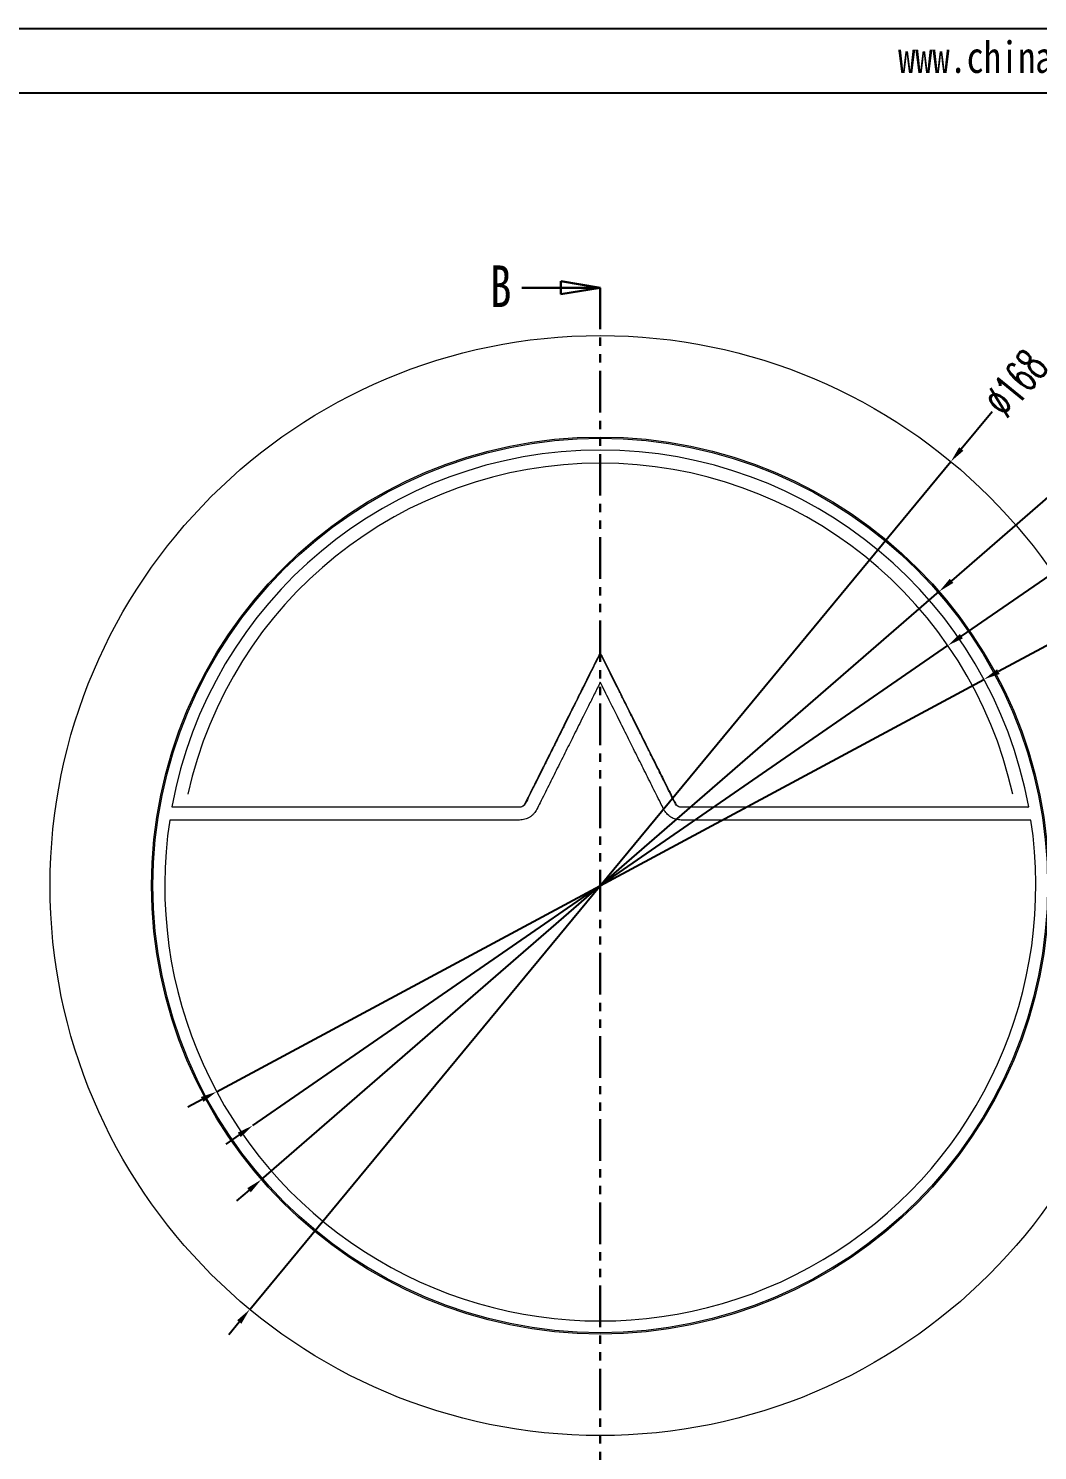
# Model space of a CAD drawing. Header units: inches. Extents: x 2104 to 3832, y 410 to 823.
# Drawn here: x 2224.9 to 2378.9, y 605.5 to 822.7 of the extents above; entities that cross this region are included whole.
import ezdxf

# ---------------------------------------------------------------- set-up
doc = ezdxf.new("R2010")
doc.units = ezdxf.units.IN
doc.linetypes.add('PHANTOM', pattern=[12.7, 6.35, -1.27, 1.27, -1.27, 1.27, -1.27])
doc.layers.add('文字', color=81, linetype='Continuous')
doc.styles.add('SLDTEXTSTYLE0', font='TXT', dxfattribs={"width": 0.75})
doc.styles.add('SLDTEXTSTYLE2', font='TXT', dxfattribs={"width": 0.6, "bigfont": 'bigfont'})
doc.styles.add('宋体', font='', dxfattribs={"width": 0.8, "height": 3.5})
doc.styles.get('宋体').set_extended_font_data('SimSun')
doc.dimstyles.new('5', dxfattribs={"dimtxt": 5, "dimasz": 2.5, "dimexe": 1.25, "dimexo": 0.625, "dimtad": 0, "dimzin": 12, "dimtxsty": 'SLDTEXTSTYLE2', "dimcen": 2.5, "dimclrd": 3, "dimclre": 3, "dimclrt": 256, "dimadec": 0, "dimazin": 0, "dimtfac": 1, "dimtmove": 0, "dimatfit": 3, "dimfxl": 1, "dimarcsym": 0})

# ---------------------------------------------------------------- blocks, each defined once
blk = doc.blocks.new('_CLOSED')
at = {"color": 0, "linetype": 'ByBlock', "lineweight": -2}
for p, q in [((-1, 0.166667), (0, 0)), ((-1, 0.166667), (-1, -0.166667)), ((0, 0), (-1, -0.166667)), ((0, 0), (-1, 0))]:
    blk.add_line(p, q, dxfattribs=at)
blk = doc.blocks.new('*D141')
at = {"color": 3, "lineweight": -2}
for p, q in [((2371.99, 764.12), (2367.28, 758.42)), ((2258.64, 627.02), (2365.68, 756.5)), ((2257.04, 625.09), (2255.45, 623.16))]:
    blk.add_line(p, q, dxfattribs=at)
at = {"color": 3}
for points in [[(2366.95, 758.69), (2367.6, 758.16), (2365.68, 756.5)], [(2256.72, 625.36), (2257.36, 624.83), (2258.64, 627.02)]]:
    blk.add_solid(points, dxfattribs=at)
at = {"layer": 'Defpoints', "color": 0}
for p in [(2365.68, 756.5), (2258.64, 627.02)]:
    blk.add_point(p, dxfattribs=at)
at = {"insert": (2375.57, 768.46), "char_height": 5, "attachment_point": 5, "rotation": 50.418, "style": 'SLDTEXTSTYLE2'}
blk.add_mtext('∅168', dxfattribs=at)
blk = doc.blocks.new('*D145')
at = {"color": 3, "lineweight": -2}
for p, q in [((2380.86, 751.37), (2365.78, 738.29)), ((2260.42, 646.86), (2363.9, 736.65)), ((2258.53, 645.23), (2256.64, 643.59))]:
    blk.add_line(p, q, dxfattribs=at)
at = {"color": 3}
for points in [[(2365.51, 738.6), (2366.06, 737.98), (2363.9, 736.65)], [(2258.26, 645.54), (2258.81, 644.91), (2260.42, 646.86)]]:
    blk.add_solid(points, dxfattribs=at)
at = {"layer": 'Defpoints', "color": 0}
for p in [(2363.9, 736.65), (2260.42, 646.86)]:
    blk.add_point(p, dxfattribs=at)
at = {"insert": (2385.11, 755.06), "char_height": 5, "attachment_point": 5, "rotation": 40.9489, "style": 'SLDTEXTSTYLE2'}
blk.add_mtext('∅137', dxfattribs=at)
blk = doc.blocks.new('*D146')
at = {"color": 3, "lineweight": -2}
for p, q in [((2385.5, 742.43), (2367.28, 729.84)), ((2259.09, 655.1), (2365.23, 728.42)), ((2257.04, 653.68), (2254.98, 652.25))]:
    blk.add_line(p, q, dxfattribs=at)
at = {"color": 3}
for points in [[(2367.05, 730.18), (2367.52, 729.5), (2365.23, 728.42)], [(2256.8, 654.02), (2257.27, 653.33), (2259.09, 655.1)]]:
    blk.add_solid(points, dxfattribs=at)
at = {"layer": 'Defpoints', "color": 0}
for p in [(2365.23, 728.42), (2259.09, 655.1)]:
    blk.add_point(p, dxfattribs=at)
at = {"insert": (2390.13, 745.63), "char_height": 5, "attachment_point": 5, "rotation": 34.6392, "style": 'SLDTEXTSTYLE2'}
blk.add_mtext('∅129', dxfattribs=at)
blk = doc.blocks.new('*D147')
at = {"color": 3, "lineweight": -2}
for p, q in [((2389.83, 733.51), (2372.94, 724.43)), ((2253.58, 660.27), (2370.73, 723.24)), ((2251.38, 659.09), (2249.18, 657.91))]:
    blk.add_line(p, q, dxfattribs=at)
at = {"color": 3}
for points in [[(2372.74, 724.79), (2373.13, 724.06), (2370.73, 723.24)], [(2251.18, 659.46), (2251.58, 658.72), (2253.58, 660.27)]]:
    blk.add_solid(points, dxfattribs=at)
at = {"layer": 'Defpoints', "color": 0}
for p in [(2370.73, 723.24), (2253.58, 660.27)]:
    blk.add_point(p, dxfattribs=at)
at = {"insert": (2394.79, 736.17), "char_height": 5, "attachment_point": 5, "rotation": 28.258, "style": 'SLDTEXTSTYLE2'}
blk.add_mtext('∅133', dxfattribs=at)

msp = doc.modelspace()

# ---------------------------------------------------------------- linework, layer by layer
for p, q in [((2104.15, 822.657), (2688.052, 822.657)), ((2119.259, 812.827), (2678.222, 812.827))]:
    msp.add_line(p, q)
at = {"color": 7, "linetype": 'Continuous', "lineweight": 30}
msp.add_line((2300.159, 783.057), (2312.159, 783.057), dxfattribs=at)
at = {"color": 1, "linetype": 'PHANTOM', "lineweight": 30}
msp.add_line((2312.159, 783.057), (2312.159, 599.575), dxfattribs=at)
at = {"color": 7, "linetype": 'Continuous', "lineweight": 15}
for p, q in [((2312.159, 727.221), (2312.159, 727.298)), ((2246.923, 703.726), (2246.751, 703.758)), ((2377.395, 703.726), (2377.567, 703.758))]:
    msp.add_line(p, q, dxfattribs=at)
at = {"color": 7, "linetype": 'Continuous', "lineweight": 15, "flags": 128}
for points in [[(2299.834, 703.724), (2299.826, 703.733), (2299.818, 703.741), (2299.81, 703.749), (2299.802, 703.758)], [(2300.698, 704.312), (2300.706, 704.304), (2300.715, 704.296), (2300.723, 704.288), (2300.731, 704.279)], [(2323.587, 704.279), (2323.595, 704.288), (2323.603, 704.296), (2323.612, 704.304), (2323.62, 704.312)], [(2324.516, 703.758), (2324.508, 703.749), (2324.5, 703.741), (2324.492, 703.733), (2324.484, 703.724)]]:
    msp.add_lwpolyline(points, dxfattribs=at)
at = {"color": 7, "linetype": 'Continuous', "lineweight": 15}
for radius in [84, 68.5, 68.298]:
    msp.add_circle((2312.159, 691.758), radius, dxfattribs=at)
for radius, start, end in [(66.5, 10.39604, 169.60396), (64.499, 12.51003, 167.48997), (66.5, 171.35129, 8.64871)]:
    msp.add_arc((2312.159, 691.758), radius, start, end, dxfattribs=at)
for points, knots in [([(2300.698, 704.312), (2300.913, 704.743), (2301.346, 705.611), (2302.003, 706.928), (2302.675, 708.277), (2303.369, 709.67), (2304.089, 711.113), (2305.068, 713.076), (2306.275, 715.496), (2307.741, 718.439), (2309.188, 721.339), (2310.674, 724.321), (2311.65, 726.279), (2312.159, 727.298)], [0, 0, 0, 0, 0.05607752, 0.1131783, 0.17169102, 0.23192914, 0.29474253, 0.35994152, 0.48795157, 0.61050033, 0.7439767, 0.86671663, 1, 1, 1, 1]), ([(2312.159, 727.221), (2311.632, 726.163), (2311.124, 725.146), (2310.393, 723.68), (2310.155, 723.201), (2309.804, 722.498), (2309.689, 722.266), (2309.517, 721.922), (2309.46, 721.807), (2309.376, 721.637), (2309.347, 721.581), (2309.305, 721.496), (2309.291, 721.468), (2309.27, 721.425), (2309.263, 721.411), (2309.253, 721.39), (2309.249, 721.383), (2309.242, 721.369), (2309.239, 721.363), (2308.981, 720.845), (2308.732, 720.345), (2308.366, 719.611), (2308.246, 719.369), (2308.067, 719.01), (2308.007, 718.891), (2307.919, 718.713), (2307.889, 718.654), (2307.845, 718.566), (2307.831, 718.537), (2307.809, 718.493), (2307.801, 718.478), (2307.79, 718.456), (2307.787, 718.449), (2307.78, 718.434), (2307.776, 718.427), (2307.518, 717.909), (2307.269, 717.409), (2306.903, 716.675), (2306.782, 716.432), (2306.603, 716.073), (2306.544, 715.954), (2306.456, 715.776), (2306.426, 715.717), (2306.382, 715.629), (2306.367, 715.599), (2306.345, 715.555), (2306.338, 715.54), (2306.327, 715.518), (2306.324, 715.511), (2306.316, 715.496), (2306.313, 715.49), (2306.055, 714.972), (2305.806, 714.472), (2305.44, 713.738), (2305.32, 713.495), (2305.14, 713.136), (2305.081, 713.016), (2304.992, 712.838), (2304.963, 712.779), (2304.919, 712.69), (2304.904, 712.661), (2304.882, 712.617), (2304.875, 712.602), (2304.864, 712.58), (2304.86, 712.573), (2304.853, 712.558), (2304.849, 712.551), (2304.592, 712.035), (2304.344, 711.536), (2303.978, 710.801), (2303.857, 710.559), (2303.678, 710.198), (2303.618, 710.079), (2303.529, 709.9), (2303.5, 709.841), (2303.456, 709.752), (2303.441, 709.722), (2303.419, 709.678), (2303.411, 709.663), (2303.4, 709.641), (2303.397, 709.633), (2303.389, 709.619), (2303.386, 709.612), (2303.13, 709.098), (2302.883, 708.601), (2302.517, 707.867), (2302.396, 707.624), (2302.216, 707.262), (2302.156, 707.142), (2302.067, 706.962), (2302.037, 706.902), (2301.993, 706.813), (2301.978, 706.783), (2301.956, 706.738), (2301.948, 706.723), (2301.933, 706.694), (2301.926, 706.679), (2301.515, 705.853), (2301.121, 705.062), (2300.731, 704.279)], [0.02397217, 0.02397217, 0.02397217, 0.02397217, 0.14897217, 0.14897217, 0.21147217, 0.21147217, 0.24272217, 0.24272217, 0.25834717, 0.25834717, 0.26615967, 0.26615967, 0.27006592, 0.27006592, 0.27201905, 0.27201905, 0.27299561, 0.27299561, 0.27397217, 0.27397217, 0.33647217, 0.33647217, 0.36772217, 0.36772217, 0.38334717, 0.38334717, 0.39115967, 0.39115967, 0.39506592, 0.39506592, 0.39701905, 0.39701905, 0.39799561, 0.39799561, 0.39897217, 0.39897217, 0.46147217, 0.46147217, 0.49272217, 0.49272217, 0.50834717, 0.50834717, 0.51615967, 0.51615967, 0.52006592, 0.52006592, 0.52201905, 0.52201905, 0.52299561, 0.52299561, 0.52397217, 0.52397217, 0.58647217, 0.58647217, 0.61772217, 0.61772217, 0.63334717, 0.63334717, 0.64115967, 0.64115967, 0.64506592, 0.64506592, 0.64701905, 0.64701905, 0.64799561, 0.64799561, 0.64897217, 0.64897217, 0.71147217, 0.71147217, 0.74272217, 0.74272217, 0.75834717, 0.75834717, 0.76615967, 0.76615967, 0.77006592, 0.77006592, 0.77201905, 0.77201905, 0.77299561, 0.77299561, 0.77397217, 0.77397217, 0.83647217, 0.83647217, 0.86772217, 0.86772217, 0.88334717, 0.88334717, 0.89115967, 0.89115967, 0.89506592, 0.89506592, 0.89701905, 0.89701905, 0.89897217, 0.89897217, 1, 1, 1, 1]), ([(2312.159, 727.298), (2312.418, 726.778), (2312.927, 725.759), (2313.674, 724.26), (2314.392, 722.82), (2315.369, 720.859), (2316.577, 718.439), (2318.043, 715.496), (2319.25, 713.076), (2320.229, 711.113), (2321.173, 709.221), (2322.299, 706.96), (2323.187, 705.181), (2323.62, 704.312)], [0, 0, 0, 0, 0.0679749, 0.1332843, 0.1959574, 0.2560249, 0.3894991, 0.5120461, 0.640058, 0.7052569, 0.7680703, 0.8868214, 1, 1, 1, 1]), ([(2323.587, 704.279), (2323.438, 704.578), (2323.289, 704.877), (2323.017, 705.424), (2322.894, 705.67), (2322.71, 706.041), (2322.648, 706.165), (2322.555, 706.351), (2322.524, 706.414), (2322.477, 706.507), (2322.462, 706.539), (2322.438, 706.586), (2322.431, 706.601), (2322.415, 706.633), (2322.407, 706.649), (2322.162, 707.14), (2321.922, 707.622), (2321.557, 708.356), (2321.434, 708.603), (2321.248, 708.976), (2321.186, 709.101), (2321.093, 709.289), (2321.061, 709.352), (2321.014, 709.446), (2320.999, 709.477), (2320.975, 709.525), (2320.967, 709.541), (2320.956, 709.564), (2320.952, 709.572), (2320.944, 709.588), (2320.94, 709.596), (2320.701, 710.076), (2320.462, 710.556), (2320.096, 711.291), (2319.973, 711.538), (2319.787, 711.912), (2319.724, 712.037), (2319.63, 712.226), (2319.599, 712.289), (2319.552, 712.384), (2319.536, 712.416), (2319.512, 712.464), (2319.504, 712.479), (2319.492, 712.503), (2319.488, 712.511), (2319.48, 712.527), (2319.476, 712.536), (2319.239, 713.013), (2319, 713.492), (2318.634, 714.227), (2318.511, 714.474), (2318.324, 714.849), (2318.262, 714.974), (2318.167, 715.164), (2318.136, 715.227), (2318.088, 715.322), (2318.073, 715.354), (2318.049, 715.402), (2318.041, 715.418), (2318.029, 715.441), (2318.025, 715.449), (2318.017, 715.465), (2318.013, 715.474), (2317.776, 715.95), (2317.537, 716.429), (2317.171, 717.163), (2317.048, 717.411), (2316.861, 717.786), (2316.799, 717.911), (2316.704, 718.101), (2316.673, 718.164), (2316.625, 718.259), (2316.61, 718.291), (2316.586, 718.339), (2316.578, 718.355), (2316.566, 718.379), (2316.562, 718.387), (2316.554, 718.403), (2316.55, 718.411), (2316.313, 718.887), (2316.074, 719.366), (2315.708, 720.1), (2315.585, 720.347), (2315.398, 720.722), (2315.336, 720.848), (2315.241, 721.037), (2315.21, 721.1), (2315.162, 721.195), (2315.147, 721.227), (2315.123, 721.275), (2315.115, 721.291), (2315.103, 721.315), (2315.099, 721.323), (2315.091, 721.339), (2315.087, 721.348), (2314.188, 723.152), (2313.214, 725.105), (2312.159, 727.221)], [0, 0, 0, 0, 0.03853276, 0.03853276, 0.06978276, 0.06978276, 0.08540776, 0.08540776, 0.09322026, 0.09322026, 0.09712651, 0.09712651, 0.09907963, 0.09907963, 0.10103276, 0.10103276, 0.16353276, 0.16353276, 0.19478276, 0.19478276, 0.21040776, 0.21040776, 0.21822026, 0.21822026, 0.22212651, 0.22212651, 0.22407963, 0.22407963, 0.2250562, 0.2250562, 0.22603276, 0.22603276, 0.28853276, 0.28853276, 0.31978276, 0.31978276, 0.33540776, 0.33540776, 0.34322026, 0.34322026, 0.34712651, 0.34712651, 0.34907963, 0.34907963, 0.3500562, 0.3500562, 0.35103276, 0.35103276, 0.41353276, 0.41353276, 0.44478276, 0.44478276, 0.46040776, 0.46040776, 0.46822026, 0.46822026, 0.47212651, 0.47212651, 0.47407963, 0.47407963, 0.4750562, 0.4750562, 0.47603276, 0.47603276, 0.53853276, 0.53853276, 0.56978276, 0.56978276, 0.58540776, 0.58540776, 0.59322026, 0.59322026, 0.59712651, 0.59712651, 0.59907963, 0.59907963, 0.6000562, 0.6000562, 0.60103276, 0.60103276, 0.66353276, 0.66353276, 0.69478276, 0.69478276, 0.71040776, 0.71040776, 0.71822026, 0.71822026, 0.72212651, 0.72212651, 0.72407963, 0.72407963, 0.7250562, 0.7250562, 0.72603276, 0.72603276, 0.97603276, 0.97603276, 0.97603276, 0.97603276]), ([(2312.159, 722.816), (2311.851, 722.199), (2311.253, 720.999), (2310.379, 719.246), (2309.356, 717.194), (2308.205, 714.889), (2306.894, 712.256), (2305.6, 709.661), (2304.287, 707.027), (2303.25, 704.948), (2302.65, 703.746), (2302.489, 703.422)], [0, 0, 0, 0, 0.0955045, 0.1859649, 0.2714341, 0.4130256, 0.5428676, 0.6785843, 0.8143009, 0.9500174, 1, 1, 1, 1]), ([(2321.829, 703.422), (2321.668, 703.746), (2321.068, 704.948), (2320.031, 707.027), (2318.718, 709.661), (2317.424, 712.256), (2316.113, 714.889), (2314.818, 717.483), (2313.488, 720.151), (2312.614, 721.903), (2312.159, 722.816)], [0, 0, 0, 0, 0.0499954, 0.1857101, 0.3214249, 0.4571398, 0.5869802, 0.7285698, 0.8586399, 1, 1, 1, 1]), ([(2246.751, 703.758), (2247.026, 703.758), (2247.577, 703.758), (2248.406, 703.758), (2249.237, 703.758), (2250.069, 703.758), (2250.901, 703.758), (2251.733, 703.758), (2252.563, 703.758), (2254.263, 703.758), (2256.763, 703.758), (2260.144, 703.758), (2263.453, 703.758), (2266.847, 703.758), (2270.162, 703.758), (2274.639, 703.758), (2280.199, 703.758), (2285.811, 703.758), (2290.304, 703.758), (2293.675, 703.758), (2296.392, 703.758), (2298.435, 703.758), (2299.353, 703.758), (2299.802, 703.758)], [0, 0, 0, 0, 0.01582354, 0.03166449, 0.0475122, 0.06335557, 0.07918313, 0.09498312, 0.11074357, 0.12645253, 0.19174849, 0.25290294, 0.31837018, 0.37935337, 0.4450346, 0.50580409, 0.63225399, 0.75870433, 0.82192963, 0.88515528, 0.94838062, 0.97477043, 1, 1, 1, 1]), ([(2299.834, 703.724), (2299.501, 703.725), (2299.162, 703.725), (2298.537, 703.725), (2298.252, 703.726), (2297.819, 703.726), (2297.674, 703.726), (2297.455, 703.726), (2297.381, 703.726), (2297.271, 703.726), (2297.234, 703.726), (2297.179, 703.726), (2297.16, 703.726), (2297.132, 703.726), (2297.123, 703.726), (2297.105, 703.726), (2297.094, 703.726), (2296.557, 703.727), (2296.012, 703.727), (2295.17, 703.728), (2294.886, 703.728), (2294.453, 703.728), (2294.308, 703.728), (2294.088, 703.728), (2294.015, 703.728), (2293.904, 703.728), (2293.867, 703.728), (2293.812, 703.728), (2293.794, 703.728), (2293.766, 703.728), (2293.756, 703.728), (2293.738, 703.728), (2293.728, 703.728), (2293.19, 703.729), (2292.644, 703.729), (2291.803, 703.729), (2291.519, 703.729), (2291.087, 703.729), (2290.942, 703.729), (2290.723, 703.73), (2290.649, 703.73), (2290.539, 703.73), (2290.502, 703.73), (2290.447, 703.73), (2290.429, 703.73), (2290.401, 703.73), (2290.392, 703.73), (2290.373, 703.73), (2290.363, 703.73), (2289.824, 703.73), (2289.278, 703.73), (2288.437, 703.73), (2288.154, 703.73), (2287.722, 703.731), (2287.578, 703.731), (2287.359, 703.731), (2287.286, 703.731), (2287.176, 703.731), (2287.139, 703.731), (2287.084, 703.731), (2287.066, 703.731), (2287.038, 703.731), (2287.029, 703.731), (2287.015, 703.731), (2287.011, 703.731), (2287.001, 703.731), (2286.996, 703.731), (2285.98, 703.731), (2284.914, 703.732), (2283.235, 703.732), (2282.662, 703.732), (2281.782, 703.732), (2281.485, 703.732), (2281.035, 703.732), (2280.884, 703.732), (2280.656, 703.732), (2280.58, 703.732), (2280.466, 703.732), (2280.428, 703.732), (2280.37, 703.732), (2280.351, 703.732), (2280.322, 703.732), (2280.313, 703.732), (2280.299, 703.732), (2280.294, 703.732), (2280.284, 703.732), (2280.279, 703.732), (2279.251, 703.732), (2278.182, 703.732), (2276.505, 703.732), (2275.935, 703.732), (2275.061, 703.732), (2274.766, 703.732), (2274.32, 703.732), (2274.171, 703.732), (2273.946, 703.732), (2273.87, 703.732), (2273.757, 703.732), (2273.719, 703.732), (2273.662, 703.732), (2273.644, 703.732), (2273.615, 703.732), (2273.606, 703.732), (2273.591, 703.732), (2273.587, 703.732), (2273.577, 703.732), (2273.572, 703.732), (2272.537, 703.732), (2271.464, 703.732), (2269.791, 703.732), (2269.222, 703.732), (2268.353, 703.732), (2268.061, 703.732), (2267.619, 703.732), (2267.47, 703.732), (2267.247, 703.732), (2267.172, 703.732), (2267.06, 703.732), (2267.023, 703.732), (2266.966, 703.732), (2266.948, 703.732), (2266.92, 703.732), (2266.91, 703.732), (2266.896, 703.732), (2266.891, 703.732), (2266.882, 703.732), (2266.877, 703.732), (2265.836, 703.732), (2264.761, 703.732), (2263.091, 703.732), (2262.524, 703.732), (2261.66, 703.732), (2261.37, 703.732), (2260.93, 703.732), (2260.783, 703.732), (2260.561, 703.732), (2260.487, 703.732), (2260.376, 703.732), (2260.339, 703.732), (2260.283, 703.732), (2260.264, 703.732), (2260.236, 703.732), (2260.227, 703.732), (2260.213, 703.732), (2260.208, 703.732), (2260.199, 703.732), (2260.194, 703.732), (2259.149, 703.732), (2258.074, 703.732), (2256.409, 703.732), (2255.845, 703.732), (2254.985, 703.732), (2254.696, 703.731), (2254.26, 703.731), (2254.114, 703.731), (2253.893, 703.731), (2253.82, 703.731), (2253.71, 703.731), (2253.673, 703.731), (2253.617, 703.731), (2253.599, 703.731), (2253.571, 703.731), (2253.562, 703.731), (2253.543, 703.731), (2253.534, 703.731), (2251.324, 703.731), (2249.098, 703.73), (2246.923, 703.726)], [0, 0, 0, 0, 0.01920113, 0.01920113, 0.03482613, 0.03482613, 0.04263863, 0.04263863, 0.04654488, 0.04654488, 0.04849801, 0.04849801, 0.04947457, 0.04947457, 0.04996285, 0.04996285, 0.05045113, 0.05045113, 0.08170113, 0.08170113, 0.09732613, 0.09732613, 0.10513863, 0.10513863, 0.10904488, 0.10904488, 0.11099801, 0.11099801, 0.11197457, 0.11197457, 0.11246285, 0.11246285, 0.11295113, 0.11295113, 0.14420113, 0.14420113, 0.15982613, 0.15982613, 0.16763863, 0.16763863, 0.17154488, 0.17154488, 0.17349801, 0.17349801, 0.17447457, 0.17447457, 0.17496285, 0.17496285, 0.17545113, 0.17545113, 0.20670113, 0.20670113, 0.22232613, 0.22232613, 0.23013863, 0.23013863, 0.23404488, 0.23404488, 0.23599801, 0.23599801, 0.23697457, 0.23697457, 0.23746285, 0.23746285, 0.23770699, 0.23770699, 0.23795113, 0.23795113, 0.30045113, 0.30045113, 0.33170113, 0.33170113, 0.34732613, 0.34732613, 0.35513863, 0.35513863, 0.35904488, 0.35904488, 0.36099801, 0.36099801, 0.36197457, 0.36197457, 0.36246285, 0.36246285, 0.36270699, 0.36270699, 0.36295113, 0.36295113, 0.42545113, 0.42545113, 0.45670113, 0.45670113, 0.47232613, 0.47232613, 0.48013863, 0.48013863, 0.48404488, 0.48404488, 0.48599801, 0.48599801, 0.48697457, 0.48697457, 0.48746285, 0.48746285, 0.48770699, 0.48770699, 0.48795113, 0.48795113, 0.55045113, 0.55045113, 0.58170113, 0.58170113, 0.59732613, 0.59732613, 0.60513863, 0.60513863, 0.60904488, 0.60904488, 0.61099801, 0.61099801, 0.61197457, 0.61197457, 0.61246285, 0.61246285, 0.61270699, 0.61270699, 0.61295113, 0.61295113, 0.67545113, 0.67545113, 0.70670113, 0.70670113, 0.72232613, 0.72232613, 0.73013863, 0.73013863, 0.73404488, 0.73404488, 0.73599801, 0.73599801, 0.73697457, 0.73697457, 0.73746285, 0.73746285, 0.73770699, 0.73770699, 0.73795113, 0.73795113, 0.80045113, 0.80045113, 0.83170113, 0.83170113, 0.84732613, 0.84732613, 0.85513863, 0.85513863, 0.85904488, 0.85904488, 0.86099801, 0.86099801, 0.86197457, 0.86197457, 0.86246285, 0.86246285, 0.86295113, 0.86295113, 0.98795113, 0.98795113, 0.98795113, 0.98795113]), ([(2299.802, 703.758), (2299.895, 703.758), (2299.986, 703.771), (2300.164, 703.821), (2300.25, 703.859), (2300.485, 704.004), (2300.615, 704.145), (2300.698, 704.312)], [0, 0, 0, 0, 0.25, 0.25, 0.5, 0.5, 1, 1, 1, 1]), ([(2300.731, 704.279), (2300.69, 704.196), (2300.638, 704.12), (2300.513, 703.983), (2300.441, 703.923), (2300.206, 703.777), (2300.021, 703.724), (2299.834, 703.724)], [0, 0, 0, 0, 0.25, 0.25, 0.5, 0.5, 1, 1, 1, 1]), ([(2324.484, 703.724), (2324.39, 703.724), (2324.299, 703.737), (2324.121, 703.787), (2324.035, 703.825), (2323.8, 703.971), (2323.67, 704.112), (2323.587, 704.279)], [0, 0, 0, 0, 0.25, 0.25, 0.5, 0.5, 1, 1, 1, 1]), ([(2323.62, 704.312), (2323.662, 704.229), (2323.714, 704.153), (2323.838, 704.016), (2323.91, 703.956), (2324.145, 703.811), (2324.329, 703.758), (2324.516, 703.758)], [0, 0, 0, 0, 0.25, 0.25, 0.5, 0.5, 1, 1, 1, 1]), ([(2377.395, 703.726), (2375.219, 703.73), (2372.993, 703.731), (2370.784, 703.731), (2370.774, 703.731), (2370.756, 703.731), (2370.746, 703.731), (2370.719, 703.731), (2370.7, 703.731), (2370.645, 703.731), (2370.608, 703.731), (2370.498, 703.731), (2370.424, 703.731), (2370.205, 703.731), (2370.059, 703.731), (2369.622, 703.731), (2369.334, 703.732), (2368.475, 703.732), (2367.912, 703.732), (2366.248, 703.732), (2365.175, 703.732), (2364.131, 703.732), (2364.126, 703.732), (2364.116, 703.732), (2364.112, 703.732), (2364.098, 703.732), (2364.088, 703.732), (2364.061, 703.732), (2364.042, 703.732), (2363.986, 703.732), (2363.949, 703.732), (2363.838, 703.732), (2363.764, 703.732), (2363.543, 703.732), (2363.396, 703.732), (2362.957, 703.732), (2362.666, 703.732), (2361.803, 703.732), (2361.237, 703.732), (2359.569, 703.732), (2358.496, 703.732), (2357.456, 703.732), (2357.45, 703.732), (2357.441, 703.732), (2357.436, 703.732), (2357.422, 703.732), (2357.413, 703.732), (2357.385, 703.732), (2357.366, 703.732), (2357.31, 703.732), (2357.272, 703.732), (2357.16, 703.732), (2357.085, 703.732), (2356.862, 703.732), (2356.714, 703.732), (2356.272, 703.732), (2355.979, 703.732), (2355.111, 703.732), (2354.543, 703.732), (2352.87, 703.732), (2351.798, 703.732), (2350.763, 703.732), (2350.757, 703.732), (2350.748, 703.732), (2350.743, 703.732), (2350.729, 703.732), (2350.719, 703.732), (2350.691, 703.732), (2350.672, 703.732), (2350.615, 703.732), (2350.577, 703.732), (2350.464, 703.732), (2350.389, 703.732), (2350.163, 703.732), (2350.014, 703.732), (2349.568, 703.732), (2349.273, 703.732), (2348.399, 703.732), (2347.828, 703.732), (2346.151, 703.732), (2345.081, 703.732), (2344.053, 703.732), (2344.048, 703.732), (2344.038, 703.732), (2344.033, 703.732), (2344.019, 703.732), (2344.009, 703.732), (2343.981, 703.732), (2343.961, 703.732), (2343.904, 703.732), (2343.866, 703.732), (2343.751, 703.732), (2343.675, 703.732), (2343.447, 703.732), (2343.296, 703.732), (2342.845, 703.732), (2342.548, 703.732), (2341.668, 703.732), (2341.094, 703.732), (2339.413, 703.732), (2338.347, 703.731), (2337.329, 703.731), (2337.324, 703.731), (2337.315, 703.731), (2337.31, 703.731), (2337.296, 703.731), (2337.287, 703.731), (2337.26, 703.731), (2337.241, 703.731), (2337.186, 703.731), (2337.149, 703.731), (2337.039, 703.731), (2336.966, 703.731), (2336.747, 703.731), (2336.603, 703.731), (2336.171, 703.73), (2335.887, 703.73), (2335.045, 703.73), (2334.499, 703.73), (2333.96, 703.73), (2333.949, 703.73), (2333.931, 703.73), (2333.922, 703.73), (2333.894, 703.73), (2333.875, 703.73), (2333.82, 703.73), (2333.783, 703.73), (2333.673, 703.73), (2333.6, 703.73), (2333.38, 703.729), (2333.235, 703.729), (2332.803, 703.729), (2332.518, 703.729), (2331.677, 703.729), (2331.131, 703.729), (2330.593, 703.728), (2330.582, 703.728), (2330.564, 703.728), (2330.555, 703.728), (2330.527, 703.728), (2330.508, 703.728), (2330.453, 703.728), (2330.416, 703.728), (2330.305, 703.728), (2330.232, 703.728), (2330.012, 703.728), (2329.867, 703.728), (2329.434, 703.728), (2329.149, 703.728), (2328.307, 703.727), (2327.762, 703.727), (2327.224, 703.726), (2327.214, 703.726), (2327.195, 703.726), (2327.186, 703.726), (2327.158, 703.726), (2327.14, 703.726), (2327.085, 703.726), (2327.048, 703.726), (2326.937, 703.726), (2326.864, 703.726), (2326.644, 703.726), (2326.499, 703.726), (2326.066, 703.726), (2325.782, 703.725), (2325.156, 703.725), (2324.817, 703.725), (2324.484, 703.724)], [0.01204555, 0.01204555, 0.01204555, 0.01204555, 0.13704555, 0.13704555, 0.13753383, 0.13753383, 0.13802212, 0.13802212, 0.13899868, 0.13899868, 0.1409518, 0.1409518, 0.14485805, 0.14485805, 0.15267055, 0.15267055, 0.16829555, 0.16829555, 0.19954555, 0.19954555, 0.26204555, 0.26204555, 0.26228969, 0.26228969, 0.26253383, 0.26253383, 0.26302212, 0.26302212, 0.26399868, 0.26399868, 0.2659518, 0.2659518, 0.26985805, 0.26985805, 0.27767055, 0.27767055, 0.29329555, 0.29329555, 0.32454555, 0.32454555, 0.38704555, 0.38704555, 0.38728969, 0.38728969, 0.38753383, 0.38753383, 0.38802212, 0.38802212, 0.38899868, 0.38899868, 0.3909518, 0.3909518, 0.39485805, 0.39485805, 0.40267055, 0.40267055, 0.41829555, 0.41829555, 0.44954555, 0.44954555, 0.51204555, 0.51204555, 0.51228969, 0.51228969, 0.51253383, 0.51253383, 0.51302212, 0.51302212, 0.51399868, 0.51399868, 0.5159518, 0.5159518, 0.51985805, 0.51985805, 0.52767055, 0.52767055, 0.54329555, 0.54329555, 0.57454555, 0.57454555, 0.63704555, 0.63704555, 0.63728969, 0.63728969, 0.63753383, 0.63753383, 0.63802212, 0.63802212, 0.63899868, 0.63899868, 0.6409518, 0.6409518, 0.64485805, 0.64485805, 0.65267055, 0.65267055, 0.66829555, 0.66829555, 0.69954555, 0.69954555, 0.76204555, 0.76204555, 0.76228969, 0.76228969, 0.76253383, 0.76253383, 0.76302212, 0.76302212, 0.76399868, 0.76399868, 0.7659518, 0.7659518, 0.76985805, 0.76985805, 0.77767055, 0.77767055, 0.79329555, 0.79329555, 0.82454555, 0.82454555, 0.82503383, 0.82503383, 0.82552212, 0.82552212, 0.82649868, 0.82649868, 0.8284518, 0.8284518, 0.83235805, 0.83235805, 0.84017055, 0.84017055, 0.85579555, 0.85579555, 0.88704555, 0.88704555, 0.88753383, 0.88753383, 0.88802212, 0.88802212, 0.88899868, 0.88899868, 0.8909518, 0.8909518, 0.89485805, 0.89485805, 0.90267055, 0.90267055, 0.91829555, 0.91829555, 0.94954555, 0.94954555, 0.95003383, 0.95003383, 0.95052212, 0.95052212, 0.95149868, 0.95149868, 0.9534518, 0.9534518, 0.95735805, 0.95735805, 0.96517055, 0.96517055, 0.98079555, 0.98079555, 1, 1, 1, 1]), ([(2324.516, 703.758), (2324.965, 703.758), (2325.884, 703.758), (2327.928, 703.758), (2330.647, 703.758), (2334.019, 703.758), (2338.514, 703.758), (2344.127, 703.758), (2349.687, 703.758), (2354.162, 703.758), (2357.474, 703.758), (2360.866, 703.758), (2364.173, 703.758), (2367.552, 703.758), (2370.217, 703.758), (2372.25, 703.758), (2373.581, 703.758), (2374.913, 703.758), (2376.243, 703.758), (2377.126, 703.758), (2377.567, 703.758)], [0, 0, 0, 0, 0.0252461, 0.0516538, 0.1149105, 0.1781642, 0.241418, 0.3679195, 0.494346, 0.5550776, 0.6207163, 0.6816531, 0.747069, 0.8081912, 0.8734522, 0.89863, 0.9239219, 0.9492789, 0.9746534, 1, 1, 1, 1]), ([(2299.801, 701.758), (2299.263, 701.758), (2297.567, 701.758), (2294.715, 701.758), (2291.245, 701.758), (2286.62, 701.758), (2280.844, 701.758), (2275.123, 701.758), (2270.514, 701.758), (2267.105, 701.758), (2263.608, 701.758), (2260.204, 701.758), (2256.722, 701.758), (2253.978, 701.758), (2251.884, 701.758), (2250.516, 701.758), (2249.146, 701.758), (2247.777, 701.758), (2246.869, 701.758), (2246.415, 701.758)], [0, 0, 0, 0, 0.0300748, 0.0947366, 0.1593991, 0.224061, 0.3533843, 0.4827071, 0.5446933, 0.6120306, 0.6742769, 0.7413537, 0.8038017, 0.8706773, 0.896386, 0.9222255, 0.9481422, 0.9740837, 1, 1, 1, 1]), ([(2302.489, 703.422), (2302.364, 703.172), (2302.208, 702.944), (2301.927, 702.637), (2301.826, 702.539), (2301.612, 702.362), (2301.5, 702.282), (2301.148, 702.063), (2300.89, 701.949), (2300.359, 701.797), (2300.081, 701.758), (2299.801, 701.758)], [0, 0, 0, 0, 0.25, 0.25, 0.375, 0.375, 0.5, 0.5, 0.75, 0.75, 1, 1, 1, 1]), ([(2324.517, 701.758), (2324.237, 701.758), (2323.964, 701.796), (2323.564, 701.91), (2323.431, 701.958), (2323.178, 702.07), (2323.056, 702.134), (2322.703, 702.352), (2322.485, 702.533), (2322.113, 702.94), (2321.954, 703.172), (2321.829, 703.422)], [0, 0, 0, 0, 0.25, 0.25, 0.375, 0.375, 0.5, 0.5, 0.75, 0.75, 1, 1, 1, 1]), ([(2377.903, 701.758), (2377.619, 701.758), (2377.052, 701.758), (2376.198, 701.758), (2375.343, 701.758), (2374.486, 701.758), (2373.63, 701.758), (2372.774, 701.758), (2371.92, 701.758), (2370.169, 701.758), (2367.596, 701.758), (2364.114, 701.758), (2360.71, 701.758), (2357.213, 701.758), (2353.804, 701.758), (2349.195, 701.758), (2343.474, 701.758), (2337.698, 701.758), (2333.073, 701.758), (2329.603, 701.758), (2326.751, 701.758), (2325.055, 701.758), (2324.517, 701.758)], [0, 0, 0, 0, 0.0161926, 0.032402, 0.0486165, 0.0648239, 0.0810115, 0.0971663, 0.1132751, 0.1293253, 0.1962005, 0.2586483, 0.3257248, 0.3879716, 0.455308, 0.517295, 0.6466175, 0.7759405, 0.8406023, 0.9052648, 0.9699274, 1, 1, 1, 1])]:
    msp.add_open_spline(points, degree=3, knots=knots, dxfattribs=at)

# ---------------------------------------------------------------- block references
at = {"color": 7, "linetype": 'Continuous', "lineweight": 30, "xscale": 6, "yscale": 6}
msp.add_blockref('_CLOSED', (2312.159, 783.057), dxfattribs=at)

# ---------------------------------------------------------------- texts
at = {"color": 7, "linetype": 'Continuous', "insert": (2295.355, 786.461), "char_height": 6.35, "attachment_point": 1, "style": 'SLDTEXTSTYLE0'}
msp.add_mtext('B', dxfattribs=at)
at = {"layer": '文字', "color": 0, "insert": (2357.639, 820.676), "char_height": 4.80578, "width": 84.43291, "attachment_point": 1, "style": '宋体'}
msp.add_mtext('www.chinaenclosure.com', dxfattribs=at)

# ---------------------------------------------------------------- dimensions: what is measured, and where the dimension line sits
for p1, p2, picture, middle in [((2258.636, 627.018), (2365.682, 756.498), '*D141', (2375.57, 768.457)), ((2260.421, 646.864), (2363.897, 736.652), '*D145', (2385.11, 755.059)), ((2259.093, 655.096), (2365.225, 728.419), '*D146', (2390.133, 745.627)), ((2253.584, 660.274), (2370.734, 723.242), '*D147', (2394.786, 736.17))]:
    dim = msp.add_diameter_dim_2p(p1=p1, p2=p2, dimstyle='5')
    dim.commit()
    dim.dimension.update_dxf_attribs({"geometry": picture, "text_midpoint": middle, "dimtype": 163})

doc.saveas('drawing.dxf')
